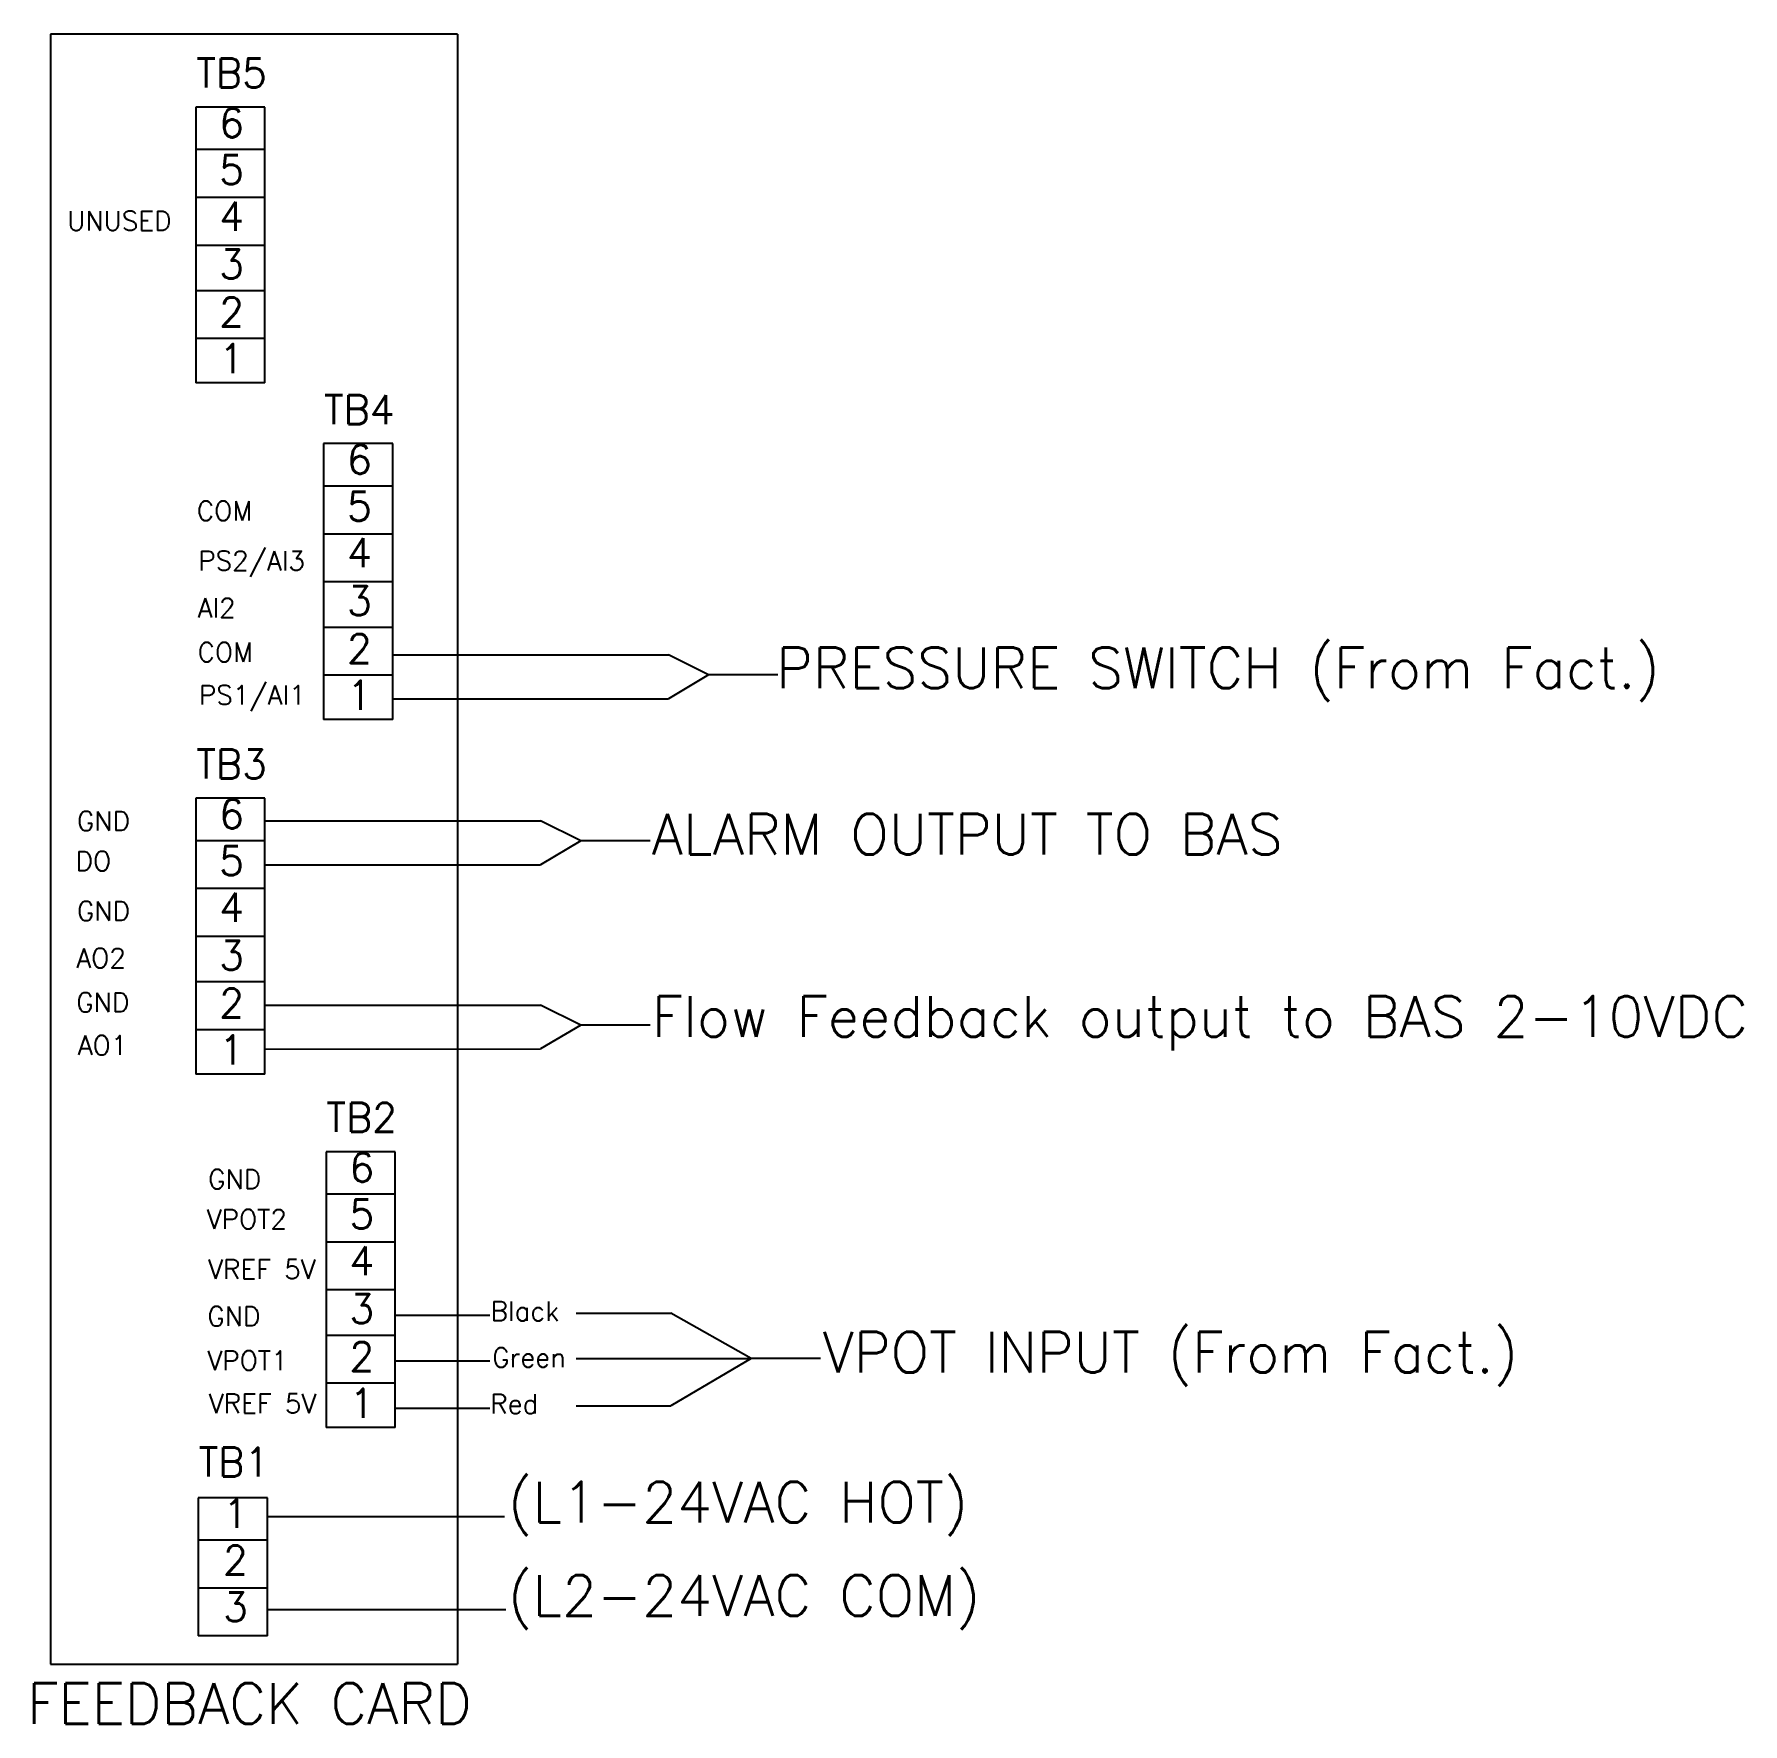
# Model space of a CAD drawing. Extents: x -426 to 1626, y 210 to 2239.
import ezdxf

# ---------------------------------------------------------------- set-up
doc = ezdxf.new("R2010")
doc.units = 0
doc.header["$LTSCALE"] = 96
doc.header["$MEASUREMENT"] = 0
doc.layers.add('510PS1', color=2, linetype='CONTINUOUS')
doc.layers.add('FLO_FEEDBACK_DUAL_VOLTAGE', color=1, linetype='CONTINUOUS')
doc.styles.get("Standard").update_dxf_attribs({"font": 'ROMANS'})

msp = doc.modelspace()

# ---------------------------------------------------------------- linework, layer by layer
at = {"layer": '510PS1', "color": 0}
for p, q in [((82.3, 2239.4), (-406.5, 2239.4)), ((-406.5, 2239.4), (-406.5, 281.6)), ((82.3, 2239.4), (82.3, 281.6)), ((-406.5, 281.6), (82.3, 281.6))]:
    msp.add_line(p, q, dxfattribs=at)
at = {"layer": 'FLO_FEEDBACK_DUAL_VOLTAGE', "color": 0}
for p, q in [((-148.9, 2151.9), (-232, 2151.9)), ((-232, 2151.9), (-232, 1820.6)), ((-148.9, 1820.6), (-148.9, 2151.9)), ((-148.9, 2100.8), (-232, 2100.8)), ((-148.9, 2043.3), (-232, 2043.3)), ((-148.9, 1985.7), (-232, 1985.7)), ((-148.9, 1931.2), (-232, 1931.2)), ((-148.9, 1873.7), (-232, 1873.7)), ((-148.9, 1820.6), (-232, 1820.6)), ((4.6, 1747.6), (-78.5, 1747.6)), ((-78.5, 1747.6), (-78.5, 1416.3)), ((4.6, 1416.3), (4.6, 1747.6)), ((4.6, 1696.5), (-78.5, 1696.5)), ((4.6, 1639), (-78.5, 1639)), ((4.6, 1581.5), (-78.5, 1581.5)), ((4.6, 1526.9), (-78.5, 1526.9)), ((4.6, 1493.9), (335.7, 1493.9)), ((384, 1469.8), (335.7, 1493.9)), ((4.6, 1469.4), (-78.5, 1469.4)), ((384, 1469.8), (335.7, 1441.3)), ((467.1, 1469.8), (384, 1469.8)), ((4.6, 1441.2), (335.7, 1441.3)), ((4.6, 1416.3), (-78.5, 1416.3)), ((-148.9, 1321.7), (-232, 1321.7)), ((-232, 1321.7), (-232, 990.4)), ((-148.9, 990.4), (-148.9, 1321.7)), ((-148.9, 1294.5), (182.2, 1294.5)), ((230.5, 1270.4), (182.2, 1294.5)), ((-148.9, 1270.6), (-232, 1270.6)), ((230.5, 1270.4), (182.2, 1241.9)), ((313.6, 1270.4), (230.5, 1270.4)), ((-148.9, 1241.8), (182.2, 1241.9)), ((-148.9, 1213.1), (-232, 1213.1)), ((-148.9, 1155.6), (-232, 1155.6)), ((-148.9, 1101), (-232, 1101)), ((-148.9, 1073.2), (182.2, 1073.2)), ((230.5, 1049.1), (182.2, 1073.2)), ((230.5, 1049.1), (182.2, 1020.6)), ((313.6, 1049.1), (230.5, 1049.1)), ((-148.9, 1043.5), (-232, 1043.5)), ((-148.9, 1020.5), (182.2, 1020.6)), ((-148.9, 990.4), (-232, 990.4)), ((7.5, 897.2), (-75.6, 897.2)), ((-75.6, 897.2), (-75.6, 565.9)), ((7.5, 565.9), (7.5, 897.2)), ((7.5, 846.1), (-75.6, 846.1)), ((7.5, 788.6), (-75.6, 788.6)), ((7.5, 731.1), (-75.6, 731.1)), ((7.5, 700.8), (121, 700.8)), ((225, 703.4), (338.5, 703.4)), ((435.1, 648.7), (338.5, 703.4)), ((7.5, 676.5), (-75.6, 676.5)), ((7.5, 646.1), (121, 646.1)), ((225, 648.7), (435.1, 648.7)), ((435.1, 648.7), (338.5, 591.8)), ((518.2, 648.7), (435.1, 648.7)), ((7.5, 619), (-75.6, 619)), ((7.5, 589.2), (121, 589.2)), ((225, 591.8), (338.5, 591.8)), ((7.5, 565.9), (-75.6, 565.9)), ((-146, 481.6), (-229.1, 481.6)), ((-229.1, 481.6), (-229.1, 315.5)), ((-146, 315.5), (-146, 481.6)), ((-145.2, 459), (138.7, 459)), ((-146, 430.5), (-229.1, 430.5)), ((-146, 373), (-229.1, 373)), ((-145.2, 347.3), (140.2, 347.3)), ((-146, 315.5), (-229.1, 315.5))]:
    msp.add_line(p, q, dxfattribs=at)

# ---------------------------------------------------------------- texts
at = {"layer": '510PS1', "color": 0}
for s, height, p in [('UNUSED', 23.18, (-386.5, 2003.6)), ('COM', 23.18, (-230.8, 1655.4)), ('COM', 23.18, (-230.8, 1655.4)), ('PS2/AI3', 23.18, (-229.1, 1595.4)), ('PS2/AI3', 23.18, (-229.1, 1595.4)), ('AI2', 23.18, (-229.9, 1538.8)), ('AI2', 23.18, (-229.9, 1538.8)), ('COM', 23.18, (-229.9, 1485.6)), ('COM', 23.18, (-229.9, 1485.6)), ('PRESSURE SWITCH (From Fact.)', 48.854, (465.1, 1454.1)), ('PS1/AI1', 23.18, (-228.3, 1434.1)), ('PS1/AI1', 23.18, (-228.3, 1434.1)), ('GND', 23.18, (-374.8, 1282.8)), ('ALARM OUTPUT TO BAS', 48.854, (315.6, 1254.1)), ('DO', 23.18, (-376.4, 1234.7)), ('GND', 23.18, (-374.8, 1174.7)), ('AO2', 23.18, (-375.6, 1118.2)), ('GND', 23.18, (-375.6, 1065)), ('Flow Feedback output to BAS 2-10VDC', 48.854, (315.6, 1035.2)), ('AO1', 23.18, (-373.9, 1013.4)), ('GND', 23.18, (-217.2, 852.6)), ('VPOT2', 23.18, (-218.9, 804.5)), ('VREF 5V', 23.18, (-217.2, 744.5)), ('GND', 23.18, (-218.1, 687.9)), ('Black', 23.18, (122.1, 694.2)), ('VPOT INPUT (From Fact.)', 48.854, (520.9, 631.8)), ('VPOT1', 23.18, (-218.1, 634.7)), ('Green', 23.18, (124, 638.5)), ('VREF 5V', 23.18, (-216.4, 583.2)), ('Red', 23.18, (121.7, 582.6)), ('(L1-24VAC HOT)', 48.854, (143, 451.9)), ('(L2-24VAC COM)', 48.854, (143, 339.7)), ('FEEDBACK CARD', 48.854, (-434.5, 210))]:
    msp.add_text(s, height=height, dxfattribs=at).set_placement(p)
at = {"layer": 'FLO_FEEDBACK_DUAL_VOLTAGE', "color": 0}
for s, height, p in [('TB5', 34.77, (-231.6, 2175.5)), ('6', 34.8, (-203.9, 2115.5)), ('5', 34.8, (-203.9, 2059.4)), ('4', 34.8, (-203.9, 2003.4)), ('3', 34.8, (-203.9, 1945.9)), ('2', 34.8, (-203.9, 1888.3)), ('1', 34.8, (-203.9, 1832.3)), ('TB4', 34.77, (-78.2, 1771.2)), ('6', 34.8, (-50.4, 1711.2)), ('5', 34.8, (-50.4, 1655.1)), ('4', 34.8, (-50.4, 1599.1)), ('3', 34.8, (-50.4, 1541.6)), ('2', 34.8, (-50.4, 1484.1)), ('1', 34.8, (-50.4, 1428)), ('TB3', 34.77, (-231.6, 1345.4)), ('6', 34.8, (-203.9, 1285.3)), ('5', 34.8, (-203.9, 1229.3)), ('4', 34.8, (-203.9, 1173.2)), ('3', 34.8, (-203.9, 1115.7)), ('2', 34.8, (-203.9, 1058.2)), ('1', 34.8, (-203.9, 1002.1)), ('TB2', 34.77, (-75.3, 920.9)), ('6', 34.8, (-47.5, 860.8)), ('5', 34.8, (-47.5, 804.8)), ('4', 34.8, (-47.5, 748.7)), ('3', 34.8, (-47.5, 691.2)), ('2', 34.8, (-47.5, 633.7)), ('1', 34.8, (-47.5, 577.6)), ('TB1', 34.77, (-228.8, 507)), ('1', 34.8, (-199.3, 445.2)), ('2', 34.8, (-199.3, 389.2)), ('3', 34.8, (-199.3, 333.1))]:
    msp.add_text(s, height=height, dxfattribs=at).set_placement(p)

doc.saveas('drawing.dxf')
